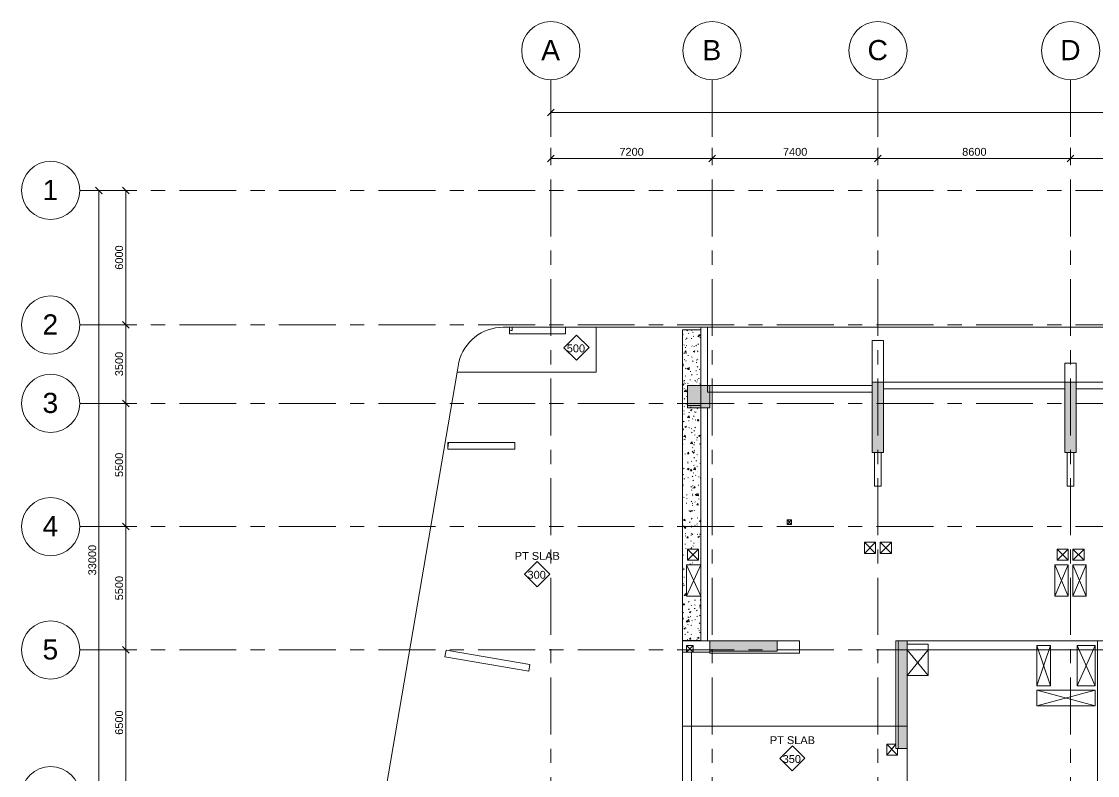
# Model space of a CAD drawing. Header units: millimetres. Extents: x -7055 to 127843, y -26353 to 51881.
# Drawn here: x -7055 to 40970, y 18241 to 51881 of the extents above; entities that cross this region are included whole.
import ezdxf

# ---------------------------------------------------------------- set-up
doc = ezdxf.new("R2010")
doc.units = ezdxf.units.MM
doc.linetypes.add('Grid Line', pattern=[4445, 2540, -635, 635, -635])
for name, color, linetype, lineweight in [('A-ANNO-DIMS', 211, 'Continuous', 5), ('A-ANNO-DIMS-200', 211, 'Continuous', 5), ('A-DETL', 90, 'Continuous', 5), ('A-FLOR', 192, 'Continuous', 15), ('A-FLOR-IDEN', 11, 'Continuous', 5), ('A-FLOR-PATT', 8, 'Continuous', 15), ('A-WALL-PATT', 111, 'Continuous', 15), ('I-WALL', 2, 'Continuous', 5), ('S-BEAM', 12, 'Continuous', 15), ('S-COLS', 52, 'Continuous', 5), ('S-GRID', 1, 'Continuous', 5), ('S-GRID-IDEN', 1, 'Continuous', 5)]:
    doc.layers.add(name, color=color, linetype=linetype, lineweight=lineweight)
doc.styles.add('Arial', font='arial.ttf', dxfattribs={"height": 900})
doc.styles.add('Arial_1', font='arial.ttf', dxfattribs={"height": 350})
doc.dimstyles.new('Diagonal_-_1_75mm_Round_5mm_-1-200', dxfattribs={"dimscale": 304.8, "dimtxt": 1.171558, "dimasz": 0.984252, "dimexe": 0.328084, "dimexo": 0.0625, "dimgap": 0.065617, "dimtad": 1, "dimdec": 0, "dimlfac": 304.8, "dimrnd": 5, "dimdsep": 46, "dimtxsty": 'Arial_1', "dimblk1": 'OBLIQUE', "dimblk2": 'OBLIQUE', "dimsah": 1, "dimcen": 0.09, "dimazin": 0, "dimtfac": 1, "dimtdec": 4, "dimtix": 1, "dimtmove": 0, "dimatfit": 3, "dimfxl": 0.005167, "dimfxlon": 1, "dimtvp": 1, "dimtolj": 1, "dimtzin": 0, "dimarcsym": 2})
pattern_1 = [(50, (0, 0), (728.7365, -63.756), [76.2, -838.2]), (355, (0, 0), (-140.972, 764.228), [60.96, -670.56]), (100.451, (60.7, -5.3), (587.77, 700.467), [64.76, -712.36]), (46.184, (0, 203.2), (1084.316, -168.171), [114.3, -1257.3]), (96.636, (90.4, 189.2), (949.61, 989.71), [97.14, -1068.54]), (351.184, (0, 203.2), (949.62, 989.7), [91.44, -1005.84]), (21, (101.6, 152.4), (606.458, -409.0606), [76.2, -838.2]), (326, (101.6, 152.4), (247.208, 736.753), [60.96, -670.56]), (71.451, (152.14, 118.3), (853.668, 327.685), [64.76, -712.36]), (37.5, (0, 0), (12.3547, 338.2201), [33.528, -628.904, 33.528, -647.192, -673.1]), (37.5, (0, 0), (12.3547, 338.2201), [-1343.152, 33.528, -639.572]), (7.5, (0, 0), (267.279, 400.722), [33.528, -354.584, 33.528, -613.664, -256.54]), (7.5, (0, 0), (267.279, 400.722), [-1035.304, 33.528, -223.012]), (327.5, (-226.57, 0), (542.3633, -22.9153), [33.528, -220.472, 33.528, -758.952, -1051.56]), (327.5, (-226.57, 0), (542.3633, -22.9153), [-1046.48, 33.528, -1018.032]), (317.5, (-328.17, 0), (592.517, 101.707), [33.528, -296.672, 33.528, -492.76, -746.76]), (317.5, (-328.17, 0), (592.517, 101.707), [-856.488, 33.528, -713.232])]

# ---------------------------------------------------------------- blocks, each defined once
blk = doc.blocks.new('Grid - M_Grid Head - Circle-4284405-1ST FLOOR REINFORCEMENT PLAN')
at = {"layer": 'S-GRID-IDEN'}
blk.add_circle((0, 0), 6.5, dxfattribs=at)
blk = doc.blocks.new('BAI-AN_TAG_SLAB MARK-TYPE COMMENT_rfa 1_75 - BAI-AN_TAG_SLAB MARK-TYPE COMMENT-7641453-1ST FLOOR REINFORCEMENT PLAN')
at = {"layer": 'A-FLOR-IDEN'}
for p, q in [((-2.8, 0), (0.02, 2.82)), ((2.82, 0.02), (0.02, 2.82)), ((-2.8, 0), (0, -2.8)), ((2.82, 0.02), (0, -2.8))]:
    blk.add_line(p, q, dxfattribs=at)
blk = doc.blocks.new('DIMBLOCK1-1ST FLOOR REINFORCEMENT PLAN')
at = {"layer": 'A-ANNO-DIMS-200'}
for p, q in [((16570, 45768), (16570, 46248)), ((23770, 45768), (23770, 46248)), ((16570, 45768), (23770, 45768)), ((16570, 45768), (16570, 45668)), ((23770, 45768), (23770, 45668))]:
    blk.add_line(p, q, dxfattribs=at)
at = {"layer": 'A-ANNO-DIMS-200', "lineweight": 15}
for p, q in [((16570, 45768), (16420, 45618)), ((16570, 45768), (16720, 45918)), ((23770, 45768), (23620, 45618)), ((23770, 45768), (23920, 45918))]:
    blk.add_line(p, q, dxfattribs=at)
at = {"layer": 'A-ANNO-DIMS-200', "color": 0, "insert": (19631, 46243), "char_height": 350, "width": 1292.12, "attachment_point": 1, "line_spacing_factor": 0.941778, "style": 'Arial_1'}
blk.add_mtext('7200', dxfattribs=at)
blk = doc.blocks.new('_Oblique')
at = {"color": 0, "linetype": 'ByBlock', "lineweight": -2}
blk.add_line((-0.5, -0.5), (0.5, 0.5), dxfattribs=at)
blk = doc.blocks.new('DIMBLOCK2-1ST FLOOR REINFORCEMENT PLAN')
at = {"layer": 'A-ANNO-DIMS-200'}
for p, q in [((23770, 45768), (23770, 46248)), ((31170, 45768), (31170, 46248)), ((23770, 45768), (31170, 45768)), ((23770, 45768), (23770, 45668)), ((31170, 45768), (31170, 45668))]:
    blk.add_line(p, q, dxfattribs=at)
at = {"layer": 'A-ANNO-DIMS-200', "lineweight": 15}
for p, q in [((23770, 45768), (23620, 45618)), ((23770, 45768), (23920, 45918)), ((31170, 45768), (31020, 45618)), ((31170, 45768), (31320, 45918))]:
    blk.add_line(p, q, dxfattribs=at)
at = {"layer": 'A-ANNO-DIMS-200', "color": 0, "insert": (26931, 46243), "char_height": 350, "width": 1292.12, "attachment_point": 1, "line_spacing_factor": 0.941778, "style": 'Arial_1'}
blk.add_mtext('7400', dxfattribs=at)
blk = doc.blocks.new('DIMBLOCK3-1ST FLOOR REINFORCEMENT PLAN')
at = {"layer": 'A-ANNO-DIMS-200'}
for p, q in [((31170, 45768), (31170, 46248)), ((39770, 45768), (39770, 46248)), ((31170, 45768), (39770, 45768)), ((31170, 45768), (31170, 45668)), ((39770, 45768), (39770, 45668))]:
    blk.add_line(p, q, dxfattribs=at)
at = {"layer": 'A-ANNO-DIMS-200', "lineweight": 15}
for p, q in [((31170, 45768), (31020, 45618)), ((31170, 45768), (31320, 45918)), ((39770, 45768), (39620, 45618)), ((39770, 45768), (39920, 45918))]:
    blk.add_line(p, q, dxfattribs=at)
at = {"layer": 'A-ANNO-DIMS-200', "color": 0, "insert": (34931, 46243), "char_height": 350, "width": 1292.12, "attachment_point": 1, "line_spacing_factor": 0.941778, "style": 'Arial_1'}
blk.add_mtext('8600', dxfattribs=at)
blk = doc.blocks.new('DIMBLOCK4-1ST FLOOR REINFORCEMENT PLAN')
at = {"layer": 'A-ANNO-DIMS-200'}
for p, q in [((39770, 45768), (39770, 46248)), ((48470, 45768), (48470, 46248)), ((39770, 45768), (48470, 45768)), ((39770, 45768), (39770, 45668)), ((48470, 45768), (48470, 45668))]:
    blk.add_line(p, q, dxfattribs=at)
at = {"layer": 'A-ANNO-DIMS-200', "lineweight": 15}
for p, q in [((39770, 45768), (39620, 45618)), ((39770, 45768), (39920, 45918)), ((48470, 45768), (48320, 45618)), ((48470, 45768), (48620, 45918))]:
    blk.add_line(p, q, dxfattribs=at)
at = {"layer": 'A-ANNO-DIMS-200', "color": 0, "insert": (43581, 46243), "char_height": 350, "width": 1292.12, "attachment_point": 1, "line_spacing_factor": 0.941778, "style": 'Arial_1'}
blk.add_mtext('8700', dxfattribs=at)
blk = doc.blocks.new('DIMBLOCK9-1ST FLOOR REINFORCEMENT PLAN')
at = {"layer": 'A-ANNO-DIMS-200'}
for p, q in [((16570, 47819), (16570, 48299)), ((85370, 47819), (85370, 48299)), ((16570, 47819), (85370, 47819)), ((16570, 47819), (16570, 47719)), ((85370, 47819), (85370, 47719))]:
    blk.add_line(p, q, dxfattribs=at)
at = {"layer": 'A-ANNO-DIMS-200', "lineweight": 15}
for p, q in [((16570, 47819), (16420, 47669)), ((16570, 47819), (16720, 47969)), ((85370, 47819), (85220, 47669)), ((85370, 47819), (85520, 47969))]:
    blk.add_line(p, q, dxfattribs=at)
at = {"layer": 'A-ANNO-DIMS-200', "color": 0, "insert": (50297, 48294), "char_height": 350, "width": 1615.15, "attachment_point": 1, "line_spacing_factor": 0.941778, "style": 'Arial_1'}
blk.add_mtext('68800', dxfattribs=at)
blk = doc.blocks.new('DIMBLOCK10-1ST FLOOR REINFORCEMENT PLAN')
at = {"layer": 'A-ANNO-DIMS-200', "lineweight": 15}
for p, q in [((-2399, 44344), (-2549, 44494)), ((-2399, 44344), (-2249, 44194)), ((-2399, 38344), (-2549, 38494)), ((-2399, 38344), (-2249, 38194))]:
    blk.add_line(p, q, dxfattribs=at)
at = {"layer": 'A-ANNO-DIMS-200'}
for p, q in [((-2399, 44344), (-2499, 44344)), ((-2399, 44344), (-2399, 38344)), ((-2399, 44344), (-1919, 44344)), ((-2399, 38344), (-2499, 38344)), ((-2399, 38344), (-1919, 38344))]:
    blk.add_line(p, q, dxfattribs=at)
at = {"layer": 'A-ANNO-DIMS-200', "color": 0, "insert": (-2873, 40806), "char_height": 350, "width": 1292.12, "attachment_point": 1, "rotation": 90, "line_spacing_factor": 0.941778, "style": 'Arial_1'}
blk.add_mtext('6000', dxfattribs=at)
blk = doc.blocks.new('DIMBLOCK11-1ST FLOOR REINFORCEMENT PLAN')
at = {"layer": 'A-ANNO-DIMS-200', "lineweight": 15}
for p, q in [((-2399, 38344), (-2549, 38494)), ((-2399, 38344), (-2249, 38194)), ((-2399, 34844), (-2549, 34994)), ((-2399, 34844), (-2249, 34694))]:
    blk.add_line(p, q, dxfattribs=at)
at = {"layer": 'A-ANNO-DIMS-200'}
for p, q in [((-2399, 38344), (-2499, 38344)), ((-2399, 38344), (-2399, 34844)), ((-2399, 38344), (-1919, 38344)), ((-2399, 34844), (-2499, 34844)), ((-2399, 34844), (-1919, 34844))]:
    blk.add_line(p, q, dxfattribs=at)
at = {"layer": 'A-ANNO-DIMS-200', "color": 0, "insert": (-2873, 36056), "char_height": 350, "width": 1292.12, "attachment_point": 1, "rotation": 90, "line_spacing_factor": 0.941778, "style": 'Arial_1'}
blk.add_mtext('3500', dxfattribs=at)
blk = doc.blocks.new('DIMBLOCK12-1ST FLOOR REINFORCEMENT PLAN')
at = {"layer": 'A-ANNO-DIMS-200', "lineweight": 15}
for p, q in [((-2399, 34844), (-2549, 34994)), ((-2399, 34844), (-2249, 34694)), ((-2399, 29344), (-2549, 29494)), ((-2399, 29344), (-2249, 29194))]:
    blk.add_line(p, q, dxfattribs=at)
at = {"layer": 'A-ANNO-DIMS-200'}
for p, q in [((-2399, 34844), (-2499, 34844)), ((-2399, 34844), (-2399, 29344)), ((-2399, 34844), (-1919, 34844)), ((-2399, 29344), (-2499, 29344)), ((-2399, 29344), (-1919, 29344))]:
    blk.add_line(p, q, dxfattribs=at)
at = {"layer": 'A-ANNO-DIMS-200', "color": 0, "insert": (-2873, 31556), "char_height": 350, "width": 1292.12, "attachment_point": 1, "rotation": 90, "line_spacing_factor": 0.941778, "style": 'Arial_1'}
blk.add_mtext('5500', dxfattribs=at)
blk = doc.blocks.new('DIMBLOCK13-1ST FLOOR REINFORCEMENT PLAN')
at = {"layer": 'A-ANNO-DIMS-200', "lineweight": 15}
for p, q in [((-2399, 29344), (-2549, 29494)), ((-2399, 29344), (-2249, 29194)), ((-2399, 23844), (-2549, 23994)), ((-2399, 23844), (-2249, 23694))]:
    blk.add_line(p, q, dxfattribs=at)
at = {"layer": 'A-ANNO-DIMS-200'}
for p, q in [((-2399, 29344), (-2499, 29344)), ((-2399, 29344), (-2399, 23844)), ((-2399, 29344), (-1919, 29344)), ((-2399, 23844), (-2499, 23844)), ((-2399, 23844), (-1919, 23844))]:
    blk.add_line(p, q, dxfattribs=at)
at = {"layer": 'A-ANNO-DIMS-200', "color": 0, "insert": (-2873, 26056), "char_height": 350, "width": 1292.12, "attachment_point": 1, "rotation": 90, "line_spacing_factor": 0.941778, "style": 'Arial_1'}
blk.add_mtext('5500', dxfattribs=at)
blk = doc.blocks.new('DIMBLOCK14-1ST FLOOR REINFORCEMENT PLAN')
at = {"layer": 'A-ANNO-DIMS-200', "lineweight": 15}
for p, q in [((-2399, 23844), (-2549, 23994)), ((-2399, 23844), (-2249, 23694)), ((-2399, 17344), (-2549, 17494)), ((-2399, 17344), (-2249, 17194))]:
    blk.add_line(p, q, dxfattribs=at)
at = {"layer": 'A-ANNO-DIMS-200'}
for p, q in [((-2399, 23844), (-2499, 23844)), ((-2399, 23844), (-2399, 17344)), ((-2399, 23844), (-1919, 23844)), ((-2399, 17344), (-2499, 17344)), ((-2399, 17344), (-1919, 17344))]:
    blk.add_line(p, q, dxfattribs=at)
at = {"layer": 'A-ANNO-DIMS-200', "color": 0, "insert": (-2873, 20056), "char_height": 350, "width": 1292.12, "attachment_point": 1, "rotation": 90, "line_spacing_factor": 0.941778, "style": 'Arial_1'}
blk.add_mtext('6500', dxfattribs=at)
blk = doc.blocks.new('DIMBLOCK16-1ST FLOOR REINFORCEMENT PLAN')
at = {"layer": 'A-ANNO-DIMS-200', "lineweight": 15}
for p, q in [((-3599, 44344), (-3749, 44494)), ((-3599, 44344), (-3449, 44194)), ((-3599, 11344), (-3749, 11494)), ((-3599, 11344), (-3449, 11194))]:
    blk.add_line(p, q, dxfattribs=at)
at = {"layer": 'A-ANNO-DIMS-200'}
for p, q in [((-3599, 44344), (-3699, 44344)), ((-3599, 44344), (-3599, 11344)), ((-3599, 44344), (-3119, 44344)), ((-3599, 11344), (-3699, 11344)), ((-3599, 11344), (-3119, 11344))]:
    blk.add_line(p, q, dxfattribs=at)
at = {"layer": 'A-ANNO-DIMS-200', "color": 0, "insert": (-4073, 27171), "char_height": 350, "width": 1615.15, "attachment_point": 1, "rotation": 90, "line_spacing_factor": 0.941778, "style": 'Arial_1'}
blk.add_mtext('33000', dxfattribs=at)

msp = doc.modelspace()

# ---------------------------------------------------------------- hatches: boundary and pattern name
at = {"layer": 'A-FLOR-PATT', "lineweight": 5}
h = msp.add_hatch(dxfattribs=at)
h.set_pattern_fill('FP_4', color=256, style=0, pattern_type=2)
h.set_pattern_definition(pattern_1)
h.paths.add_polyline_path([(23268.8112, 24264.3012), (23268.8112, 26244.3279), (22619.756, 26244.3279), (22619.756, 27644.3279), (23268.8112, 27644.3279), (23268.8112, 34744.1759), (22669.756, 34744.1759), (22669.756, 35644.1759), (23268.8112, 35644.1759), (23268.8112, 38120.2143), (22444.7809, 38120.2143), (22444.7809, 24264.3012)])
h.paths.add_polyline_path([(22669.756, 27844.3279), (22669.756, 28344.3279), (23168.8112, 28344.3279), (23168.8112, 27844.3279)])
h = msp.add_hatch(dxfattribs=at)
h.set_pattern_fill('FP_4', color=256, style=0, pattern_type=2)
h.set_pattern_definition(pattern_1)
h.paths.add_polyline_path([(23268.8112, 24264.3012), (23268.8112, 26244.3279), (22619.756, 26244.3279), (22619.756, 27644.3279), (23268.8112, 27644.3279), (23268.8112, 34744.1759), (22669.756, 34744.1759), (22669.756, 35644.1759), (23268.8112, 35644.1759), (23268.8112, 38120.2143), (22444.7809, 38120.2143), (22444.7809, 24264.3012)])
h.paths.add_polyline_path([(22669.756, 27844.3279), (22669.756, 28344.3279), (23168.8112, 28344.3279), (23168.8112, 27844.3279)])
at = {"layer": 'A-WALL-PATT', "lineweight": 5}
for points in [[(31419.756, 32644.1668), (31419.756, 35794.1668), (30919.756, 35794.1668), (30919.756, 32644.1668)], [(40019.7791, 32644.1668), (40019.7791, 35794.1668), (39519.7791, 35794.1668), (39519.7791, 32644.1668)], [(23669.756, 23794.1661), (26669.756, 23794.1661), (26669.756, 24244.1661), (23669.756, 24244.1661)], [(32469.7792, 19444.3012), (32469.7792, 24244.3012), (32069.7792, 24244.3012), (32069.7792, 19444.3012)]]:
    msp.add_hatch(color=256, dxfattribs=at).paths.add_polyline_path(points)
at = {"layer": 'S-COLS'}
msp.add_hatch(color=254, dxfattribs=at).paths.add_polyline_path([(23268.8112, 34644.1759), (23669.756, 34644.1759), (23669.756, 35644.1759), (22669.756, 35644.1759), (22669.756, 34644.1759), (23267.2486, 34644.1759)])

# ---------------------------------------------------------------- linework, layer by layer
at = {"layer": 'A-DETL', "lineweight": 13}
for p, q in [((27319.756, 29644.1661), (27118.8112, 29444.3279)), ((27118.8112, 29644.1661), (27319.756, 29444.3279)), ((22669.756, 27844.3279), (23168.8112, 28344.3279)), ((23168.8112, 27844.3279), (22669.756, 28344.3279)), ((30568.8112, 28144.3279), (31068.8112, 28644.3279)), ((31068.8112, 28144.3279), (30568.8149, 28644.3242)), ((31768.8112, 28644.328), (31268.7503, 28144.2671)), ((31768.8112, 28144.3279), (31268.9317, 28644.2073)), ((39668.8112, 27844.3279), (39168.8112, 28344.3279)), ((39168.8112, 27844.3279), (39668.8112, 28344.3279)), ((40368.8112, 27844.3279), (39868.8112, 28344.3279)), ((39868.8112, 27844.3279), (40368.8112, 28344.3279)), ((22619.756, 26244.3279), (23268.8112, 27644.3279)), ((22619.756, 27644.3279), (23268.8112, 26244.3279)), ((39668.8112, 26244.3279), (39068.8112, 27644.3279)), ((39068.8112, 26244.3279), (39668.8112, 27644.3279)), ((39868.8112, 26244.3279), (40468.8112, 27644.3279)), ((40468.8112, 26244.3279), (39868.8112, 27644.3279)), ((22919.756, 24044.1661), (22619.756, 23744.1661)), ((22619.756, 24044.1661), (22919.756, 23744.1661)), ((38268.8112, 24044.1661), (38868.8112, 22244.3279)), ((38868.8112, 24044.1661), (38268.8112, 22244.3279)), ((40069.756, 24044.1661), (40869.7791, 22244.3279)), ((40069.756, 22244.3279), (40869.7791, 24044.1661)), ((33419.756, 22694.1661), (32469.7792, 23844.3012)), ((33419.756, 23844.3012), (32469.7792, 22694.1661)), ((38269.756, 22044.1661), (40869.756, 21344.3279)), ((40869.756, 22044.1661), (38269.756, 21344.3279)), ((31969.7792, 19644.1661), (31569.7792, 19144.1661)), ((31569.7792, 19644.1661), (32049.7792, 19144.1661))]:
    msp.add_line(p, q, dxfattribs=at)
at = {"layer": 'A-DETL'}
for p, q in [((33419.756, 22694.1661), (33419.756, 23844.3012)), ((38868.8112, 23844.3012), (38268.8112, 23844.3012)), ((40869.756, 23844.3012), (40069.756, 23844.3012)), ((40869.756, 22244.325), (40869.756, 23844.3012))]:
    msp.add_line(p, q, dxfattribs=at)
at = {"layer": 'A-FLOR'}
for p, q in [((14443.1359, 38240.7598), (14719.7573, 38240.7598)), ((14719.7573, 38240.7598), (14719.7573, 37940.7598)), ((14719.7573, 37940.7598), (17219.7573, 37940.7598)), ((89967.4933, 38240.7598), (17219.7573, 38240.7598)), ((17219.7573, 37940.7598), (17219.7573, 38240.7598)), ((18594.2825, 36240.7598), (18594.2825, 38240.7598)), ((22444.7809, 38120.2143), (23268.8112, 38120.2143)), ((22444.7809, 38120.2143), (22444.7809, 11144.1661)), ((23268.8112, 24264.3012), (23268.8112, 38240.7598)), ((23569.7791, 38240.7598), (23569.7791, 35944.1759)), ((12387.2629, 36240.7598), (12467.4273, 36678.8132)), ((6873.4889, 3993.801), (12392.4559, 36240.7598)), ((12387.2629, 36240.7598), (18594.2825, 36240.7598)), ((23568.8112, 35644.1759), (22669.756, 35644.1759)), ((22669.756, 35644.1759), (22669.756, 34644.1759)), ((23569.7791, 35944.1759), (23568.8112, 35944.1759)), ((23568.8112, 35944.1759), (23568.8112, 35644.1759)), ((22669.756, 34744.1759), (23268.8112, 34744.1759)), ((22669.756, 34644.1759), (23268.8112, 34644.1759)), ((14966.1158, 33094.1661), (11966.1158, 33094.1661)), ((11966.1158, 33094.1661), (11966.1158, 32794.1661)), ((11966.1158, 32794.1661), (14966.1158, 32794.1661)), ((14966.1158, 32794.1661), (14966.1158, 33094.1661)), ((27319.756, 29644.1661), (27118.8112, 29644.1661)), ((27118.8112, 29644.1661), (27118.8112, 29444.3279)), ((27118.8112, 29444.3279), (27319.756, 29444.3279)), ((27319.756, 29444.3279), (27319.756, 29644.1661)), ((23168.8112, 28344.3279), (22669.756, 28344.3279)), ((22669.756, 28344.3279), (22669.756, 27844.3279)), ((23168.8112, 27844.3279), (23168.8112, 28344.3279)), ((31068.8112, 28644.328), (30568.8112, 28644.328)), ((30568.8112, 28644.328), (30568.8112, 28144.3279)), ((31068.8112, 28144.3279), (31068.8112, 28644.328)), ((31768.8112, 28644.328), (31268.8112, 28644.328)), ((31268.8112, 28644.328), (31268.8112, 28144.3279)), ((31768.8112, 28144.3279), (31768.8112, 28644.328)), ((39668.8112, 28344.3279), (39168.8112, 28344.3279)), ((39168.8112, 28344.3279), (39168.8112, 27844.3279)), ((39668.8112, 27844.3279), (39668.8112, 28344.3279)), ((40368.8112, 28344.3279), (39868.8112, 28344.3279)), ((39868.8112, 28344.3279), (39868.8112, 27844.3279)), ((40368.8112, 27844.3279), (40368.8112, 28344.3279)), ((30568.8112, 28144.3279), (31068.8112, 28144.3279)), ((31268.8112, 28144.3279), (31768.8112, 28144.3279)), ((23268.8112, 27644.3279), (22619.756, 27644.3279)), ((22619.756, 27644.3279), (22619.756, 26244.3279)), ((22669.756, 27844.3279), (23168.8112, 27844.3279)), ((39668.8112, 27644.3279), (39068.8112, 27644.3279)), ((39068.8112, 27644.3279), (39068.8112, 26244.3279)), ((39168.8112, 27844.3279), (39668.8112, 27844.3279)), ((39668.8112, 26244.3279), (39668.8112, 27644.3279)), ((39868.8112, 27844.3279), (40368.8112, 27844.3279)), ((40468.8112, 27644.3279), (39868.8112, 27644.3279)), ((39868.8112, 27644.3279), (39868.8112, 26244.3279)), ((40468.8112, 26244.3279), (40468.8112, 27644.3279)), ((22619.756, 26244.3279), (23268.8112, 26244.3279)), ((39068.8112, 26244.3279), (39668.8112, 26244.3279)), ((39868.8112, 26244.3279), (40468.8112, 26244.3279)), ((22444.7809, 24264.3012), (23268.8112, 24264.3012)), ((22919.756, 24044.1661), (22619.756, 24044.1661)), ((22619.756, 24044.1661), (22619.756, 23744.1661)), ((22919.756, 23744.1661), (22919.756, 24044.1661)), ((33419.756, 24094.1661), (32469.7792, 24094.1661)), ((33419.756, 22694.1661), (33419.756, 24094.1661)), ((38868.8112, 24044.1661), (38268.8112, 24044.1661)), ((38268.8112, 24044.1661), (38268.8112, 22244.3279)), ((38868.8112, 22244.3279), (38868.8112, 24044.1661)), ((40869.7791, 24044.1661), (40069.756, 24044.1661)), ((40069.756, 24044.1661), (40069.756, 22244.3279)), ((40869.7791, 22244.3279), (40869.7791, 24044.1661)), ((11893.1352, 23833.2657), (11842.5006, 23537.5697)), ((11842.5006, 23537.5697), (15587.9836, 22896.1984)), ((15638.6182, 23191.8945), (11893.1352, 23833.2657)), ((22619.756, 23744.1661), (22919.756, 23744.1661)), ((15587.9836, 22896.1984), (15638.6182, 23191.8945)), ((32469.7792, 22694.1661), (33419.756, 22694.1661)), ((38268.8112, 22244.3279), (38868.8112, 22244.3279)), ((40069.756, 22244.3279), (40869.7791, 22244.3279)), ((40869.756, 22044.1661), (38269.756, 22044.1661)), ((38269.756, 22044.1661), (38269.756, 21344.3279)), ((40869.756, 21344.3279), (40869.756, 22044.1661)), ((38269.756, 21344.3279), (40869.756, 21344.3279)), ((32469.7792, 20444.3012), (22444.7809, 20444.3012)), ((31969.7792, 20444.3012), (31969.7792, 19644.1661)), ((31969.7792, 19644.1661), (31569.7792, 19644.1661)), ((31569.7792, 19644.1661), (31569.7792, 19144.1661)), ((32049.7792, 19144.1661), (32049.7792, 19444.3012)), ((32049.7792, 19444.3012), (32469.7792, 19444.3012)), ((32469.7792, 19444.3012), (32469.7792, 16294.1661)), ((31569.7792, 19144.1661), (32049.7792, 19144.1661))]:
    msp.add_line(p, q, dxfattribs=at)
msp.add_arc((14443.1359, 36210.2482), 2030.5116, 90, 166.65806048, dxfattribs=at)
msp.add_arc((14443.1359, 36210.2482), 2030.5116, 90, 166.65806048, dxfattribs=at)
at = {"layer": 'I-WALL'}
for p, q in [((17219.7573, 38240.7598), (14719.7573, 38240.7598)), ((14847.4232, 38090.1837), (14847.4232, 38240.1837)), ((30919.7791, 32644.1661), (30919.7791, 37644.1661)), ((30919.7791, 37644.1661), (31419.7791, 37644.1661)), ((31419.7791, 32644.1661), (31419.7791, 37644.1661)), ((39519.7791, 36644.1668), (39519.7791, 35794.1668)), ((39519.7791, 36644.1668), (40019.7791, 36644.1668)), ((40019.7791, 36644.1668), (40019.7791, 35794.1668)), ((11966.1158, 32838.3161), (12009.9419, 33094.1661)), ((31419.7791, 32644.1661), (30919.7791, 32644.1661)), ((23669.756, 24244.1661), (23669.756, 23694.1661)), ((27669.756, 24244.1661), (26669.756, 24244.1661)), ((27669.756, 24244.1661), (27669.756, 23694.1661)), ((31969.7792, 24244.3012), (31969.7792, 19444.3012)), ((31969.7792, 24244.3012), (32069.7792, 24244.3012)), ((40969.7791, 24244.1661), (41369.7791, 24244.1661)), ((23669.756, 23694.1661), (27669.756, 23694.1661)), ((31969.7792, 19444.3012), (32049.7792, 19444.3012))]:
    msp.add_line(p, q, dxfattribs=at)
at = {"layer": 'I-WALL', "lineweight": 15}
for p, q in [((31419.756, 35794.1668), (30919.756, 35794.1668)), ((30919.756, 35794.1668), (30919.756, 32644.1668)), ((31419.756, 32644.1668), (31419.756, 35794.1668)), ((40019.7791, 35794.1668), (39519.7791, 35794.1668)), ((39519.7791, 35794.1668), (39519.7791, 32644.1668)), ((40019.7791, 32644.1668), (40019.7791, 35794.1668)), ((30919.756, 32644.1668), (31419.756, 32644.1668)), ((39519.7791, 32644.1668), (40019.7791, 32644.1668)), ((26669.756, 24244.1661), (23669.756, 24244.1661)), ((23669.756, 24244.1661), (23669.756, 23794.1661)), ((26669.756, 23794.1661), (26669.756, 24244.1661)), ((32469.7792, 24244.3012), (32069.7792, 24244.3012)), ((32069.7792, 24244.3012), (32069.7792, 19444.3012)), ((32469.7792, 19444.3012), (32469.7792, 24244.3012)), ((40969.7791, 24244.3012), (40969.7791, 13444.1571)), ((41369.7791, 24244.3012), (40969.7791, 24244.3012)), ((23669.756, 23794.1661), (26669.756, 23794.1661))]:
    msp.add_line(p, q, dxfattribs=at)
at = {"layer": 'I-WALL'}
for radius, end in [(2500, 92.9271599), (2500, 92.9271599), (2350, 93.11417855), (2350, 93.11417855)]:
    msp.add_arc((14847.4232, 35740.1837), radius, 90, end, dxfattribs=at)
at = {"layer": 'S-BEAM'}
for p, q in [((23569.7791, 35644.1759), (23569.7791, 35344.1759)), ((23569.7791, 35344.1759), (23569.7791, 35644.1759)), ((30919.7791, 35644.1759), (23569.7791, 35644.1759)), ((23569.7791, 35644.1759), (30919.7791, 35644.1759)), ((30919.7791, 35344.1759), (30919.7791, 35644.1759)), ((30919.7791, 35644.1759), (30919.7791, 35344.1759)), ((31419.7791, 35794.1668), (31419.7791, 35494.1668)), ((39519.7791, 35794.1668), (31419.7791, 35794.1668)), ((31419.7791, 35494.1668), (31419.7791, 35794.1668)), ((31419.7791, 35794.1668), (39519.7791, 35794.1668)), ((39519.7791, 35494.1668), (39519.7791, 35794.1668)), ((39519.7791, 35794.1668), (39519.7791, 35494.1668)), ((40019.7791, 35794.1668), (40019.7791, 35494.1668)), ((48119.756, 35794.1668), (40019.7791, 35794.1668)), ((40019.7791, 35494.1668), (40019.7791, 35794.1668)), ((40019.7791, 35794.1668), (48119.756, 35794.1668)), ((23569.7791, 35344.1759), (30919.7791, 35344.1759)), ((23569.7791, 35344.1759), (30919.7791, 35344.1759)), ((31419.7791, 35494.1668), (39519.7791, 35494.1668)), ((31419.7791, 35494.1668), (39519.7791, 35494.1668)), ((40019.7791, 35494.1668), (48119.756, 35494.1668)), ((40019.7791, 35494.1668), (48119.756, 35494.1668)), ((23568.8112, 34644.1759), (23268.8112, 34644.1759)), ((23268.8112, 34644.1759), (23268.8112, 24244.1661)), ((23268.8112, 24244.1661), (23268.8112, 34644.1759)), ((23268.8112, 27644.3279), (23268.8112, 34644.1759)), ((23268.8112, 27644.3279), (23268.8112, 34644.1759)), ((23268.8112, 34644.1759), (23568.8112, 34644.1759)), ((23568.8112, 24244.1661), (23568.8112, 34644.1759)), ((23568.8112, 24244.1661), (23568.8112, 34644.1759)), ((31319.756, 32644.1661), (31019.756, 32644.1661)), ((31019.756, 32644.1661), (31319.756, 32644.1661)), ((31019.756, 31144.3012), (31019.756, 32644.1661)), ((31019.756, 32644.1661), (31019.756, 31144.3012)), ((31319.756, 32644.1661), (31319.756, 31144.3012)), ((31319.756, 32644.1661), (31319.756, 31144.3012)), ((39919.7791, 32644.1661), (39619.7791, 32644.1661)), ((39619.7791, 32644.1661), (39919.7791, 32644.1661)), ((39619.7791, 31144.3012), (39619.7791, 32644.1661)), ((39619.7791, 32644.1661), (39619.7791, 31144.3012)), ((39919.7791, 32644.1661), (39919.7791, 31144.3012)), ((39919.7791, 32644.1661), (39919.7791, 31144.3012)), ((31019.756, 31144.3012), (31319.756, 31144.3012)), ((31319.756, 31144.3012), (31019.756, 31144.3012)), ((39619.7791, 31144.3012), (39919.7791, 31144.3012)), ((39919.7791, 31144.3012), (39619.7791, 31144.3012)), ((23268.8112, 24244.1661), (23268.8112, 26244.3279)), ((23268.8112, 24244.1661), (23268.8112, 26244.3279)), ((23668.6287, 24244.1661), (22444.7809, 24244.1661)), ((22444.7809, 24244.1661), (22444.7809, 23969.1661)), ((22444.7809, 23744.1661), (22444.7809, 24244.1661)), ((22444.7809, 24244.1661), (23668.6287, 24244.1661)), ((22444.7809, 24244.1661), (23568.8112, 24244.1661)), ((23568.8112, 24244.1661), (22444.7809, 24244.1661)), ((22444.7809, 23969.1661), (22444.7809, 24244.1661)), ((22444.7809, 23969.1661), (22444.7809, 24244.1661)), ((23268.8112, 24244.1661), (23568.8112, 24244.1661)), ((23568.8112, 24244.1661), (23268.8112, 24244.1661)), ((23568.8112, 24244.1661), (23268.8112, 24244.1661)), ((23568.8112, 24244.1661), (23268.8112, 24244.1661)), ((23668.6287, 24244.1661), (23668.6287, 23744.1661)), ((23668.6287, 23744.1661), (23668.6287, 24244.1661)), ((32469.7792, 24244.3012), (32469.7792, 23844.3012)), ((40969.7791, 24244.3012), (32469.7792, 24244.3012)), ((32469.7792, 23844.3012), (32469.7792, 24244.3012)), ((40969.7791, 24244.3012), (32469.7792, 24244.3012)), ((40969.7791, 23844.3012), (40969.7791, 24244.3012)), ((40969.7791, 24244.3012), (40969.7791, 23844.3012)), ((22444.7809, 23969.1661), (22444.7809, 20444.3012)), ((22444.7809, 23969.1661), (22444.7809, 20444.3012)), ((22444.7809, 23969.1661), (22444.7809, 16169.1661)), ((22844.7809, 23744.1661), (22444.7809, 23744.1661)), ((22444.7809, 23744.1661), (23668.6287, 23744.1661)), ((22444.7809, 16169.1661), (22444.7809, 23744.1661)), ((22844.7809, 23744.1661), (23668.6287, 23744.1661)), ((22844.7809, 20444.3012), (22844.7809, 23744.1661)), ((22844.7809, 16169.1661), (22844.7809, 23744.1661)), ((32469.7792, 23844.3012), (40969.7791, 23844.3012)), ((40969.7791, 23844.3012), (32469.7792, 23844.3012)), ((22444.7809, 20444.3012), (22844.7809, 20444.3012)), ((22844.7809, 20444.3012), (22844.7809, 16169.1661))]:
    msp.add_line(p, q, dxfattribs=at)
at = {"layer": 'S-COLS'}
for p, q in [((22669.756, 34644.1759), (22669.756, 35644.1759)), ((22669.756, 35644.1759), (23669.756, 35644.1759)), ((23569.756, 35644.1759), (23669.756, 35644.1759)), ((23669.756, 35644.1759), (23669.756, 34644.1759)), ((23669.756, 35644.1759), (23669.756, 34644.1759)), ((23669.756, 34644.1759), (22669.756, 34644.1759)), ((23669.756, 34644.1759), (23568.8112, 34644.1759))]:
    msp.add_line(p, q, dxfattribs=at)
at = {"layer": 'S-GRID', "linetype": 'Grid Line'}
for p, q in [((16569.756, 49281.3629), (16569.756, 351.3451)), ((23769.756, 49281.3629), (23769.756, -905.3457)), ((31169.756, 49281.3629), (31169.756, 351.3451)), ((39769.756, 49281.3629), (39769.756, 351.3451)), ((-4454.2549, 44344.1661), (113803.7202, 44344.1661)), ((-4454.5069, 38344.1661), (113803.7202, 38344.1661)), ((-4454.5069, 34844.1661), (113803.7202, 34844.1661)), ((-4454.5069, 29344.1661), (113803.7202, 29344.1661)), ((-4454.5069, 23844.1661), (113803.7202, 23844.1661))]:
    msp.add_line(p, q, dxfattribs=at)

# ---------------------------------------------------------------- block references
at = {"layer": 'A-FLOR-IDEN', "xscale": 199.9999999999999, "yscale": 199.9999999999999, "zscale": 199.9999999999999}
for p in [(17711.0002, 37325.6876), (15958.938, 27223.7846), (27347.2387, 19001.5069)]:
    msp.add_blockref('BAI-AN_TAG_SLAB MARK-TYPE COMMENT_rfa 1_75 - BAI-AN_TAG_SLAB MARK-TYPE COMMENT-7641453-1ST FLOOR REINFORCEMENT PLAN', p, dxfattribs=at)
at = {"layer": 'S-GRID-IDEN', "xscale": 199.9999999999999, "yscale": 199.9999999999999, "zscale": 199.9999999999999}
for p, rotation in [((16569.756, 50581.3629), 180), ((23769.756, 50581.3629), 180), ((31169.756, 50581.3629), 180), ((39769.756, 50581.3629), 180), ((-5754.2549, 44344.1661), 269.9999999999996), ((-5754.5069, 38344.1661), 269.9999999999996), ((-5754.5069, 34844.1661), 269.9999999999996), ((-5754.5069, 29344.1661), 269.9999999999996), ((-5754.5069, 23844.1661), 269.9999999999996), ((-5754.5069, 17344.1661), 269.9999999999996)]:
    msp.add_blockref('Grid - M_Grid Head - Circle-4284405-1ST FLOOR REINFORCEMENT PLAN', p, dxfattribs=dict(at, rotation=rotation))

# ---------------------------------------------------------------- texts
at = {"layer": 'A-FLOR-IDEN', "char_height": 350, "attachment_point": 1, "style": 'Arial_1'}
for s, insert, width in [('500', (17282.6731, 37473.4649), 1010.12625), ('PT SLAB', (14960.8608, 28213.0666), 2469.1975), ('300', (15530.6108, 27371.5619), 1010.12625), ('PT SLAB', (26349.1616, 19990.7889), 2469.1975), ('350', (26918.9116, 19149.2842), 1010.12625)]:
    msp.add_mtext(s, dxfattribs=dict(at, insert=insert, width=width))

# ---------------------------------------------------------------- dimensions: what is measured, and where the dimension line sits
at = {"layer": 'A-ANNO-DIMS'}
for base, p1, p2, override, picture, middle in [((85369.756, 47819.4511), (16569.756, 48299.4511), (85369.756, 48299.4511), {"dimpost": '<>', "dimfxl": 68800}, 'DIMBLOCK9-1ST FLOOR REINFORCEMENT PLAN', (50969.756, 48018.1517)), ((23769.756, 45768.4229), (16569.756, 46248.4229), (23769.756, 46248.4229), {"dimpost": '<>', "dimfxl": 7200}, 'DIMBLOCK1-1ST FLOOR REINFORCEMENT PLAN', (20169.756, 45967.1234)), ((31169.756, 45768.4229), (23769.756, 46248.4229), (31169.756, 46248.4229), {"dimpost": '<>', "dimfxl": 7400}, 'DIMBLOCK2-1ST FLOOR REINFORCEMENT PLAN', (27469.756, 45967.1234)), ((39769.756, 45768.4229), (31169.756, 46248.4229), (39769.756, 46248.4229), {"dimpost": '<>', "dimfxl": 8600}, 'DIMBLOCK3-1ST FLOOR REINFORCEMENT PLAN', (35469.756, 45967.1234)), ((48469.756, 45768.4229), (39769.756, 46248.4229), (48469.756, 46248.4229), {"dimpost": '<>', "dimfxl": 8700}, 'DIMBLOCK4-1ST FLOOR REINFORCEMENT PLAN', (44119.756, 45967.1234))]:
    dim = msp.add_linear_dim(base=base, p1=p1, p2=p2, dimstyle='Diagonal_-_1_75mm_Round_5mm_-1-200', override=override, dxfattribs=at)
    dim.commit()
    dim.dimension.update_dxf_attribs({"geometry": picture, "text_midpoint": middle})
for base, p1, p2, override, picture, middle in [((-3598.933, 11344.1661), (-3118.933, 44344.1661), (-3118.933, 11344.1661), {"dimpost": '<>', "dimfxl": 33000}, 'DIMBLOCK16-1ST FLOOR REINFORCEMENT PLAN', (-3797.6335, 27844.1661)), ((-2398.933, 38344.1661), (-1918.933, 44344.1661), (-1918.933, 38344.1661), {"dimpost": '<>', "dimfxl": 6000}, 'DIMBLOCK10-1ST FLOOR REINFORCEMENT PLAN', (-2597.6335, 41344.1661)), ((-2398.933, 34844.1661), (-1918.933, 38344.1661), (-1918.933, 34844.1661), {"dimpost": '<>', "dimfxl": 3500}, 'DIMBLOCK11-1ST FLOOR REINFORCEMENT PLAN', (-2597.6335, 36594.1661)), ((-2398.933, 29344.1661), (-1918.933, 34844.1661), (-1918.933, 29344.1661), {"dimpost": '<>', "dimfxl": 5500}, 'DIMBLOCK12-1ST FLOOR REINFORCEMENT PLAN', (-2597.6335, 32094.1661)), ((-2398.933, 23844.1661), (-1918.933, 29344.1661), (-1918.933, 23844.1661), {"dimpost": '<>', "dimfxl": 5500}, 'DIMBLOCK13-1ST FLOOR REINFORCEMENT PLAN', (-2597.6335, 26594.1661)), ((-2398.933, 17344.1661), (-1918.933, 23844.1661), (-1918.933, 17344.1661), {"dimpost": '<>', "dimfxl": 6500}, 'DIMBLOCK14-1ST FLOOR REINFORCEMENT PLAN', (-2597.6335, 20594.1661))]:
    dim = msp.add_linear_dim(base=base, p1=p1, p2=p2, angle=90, dimstyle='Diagonal_-_1_75mm_Round_5mm_-1-200', override=override, dxfattribs=at)
    dim.commit()
    dim.dimension.update_dxf_attribs({"geometry": picture, "text_midpoint": middle})

# ---------------------------------------------------------------- next in the draw order: texts
at = {"layer": 'S-GRID-IDEN', "char_height": 900, "attachment_point": 1, "style": 'Arial', "bg_fill": 3, "box_fill_scale": 1.25, "bg_fill_color": 256, "bg_fill_true_color": 13158600, "bg_fill_transparency": 0}
for s, insert, width in [('A', (16140.0001, 51056.8136), 1026.16), ('B', (23340.0001, 51056.8136), 1026.16), ('C', (30707.0001, 51056.8136), 1106.32875), ('D', (39307.0001, 51056.8136), 1106.32875), ('1', (-6116.4139, 44814.7019), 849.78875), ('2', (-6116.666, 38814.7019), 849.78875), ('3', (-6116.666, 35314.7019), 849.78875), ('4', (-6116.666, 29814.7019), 849.78875), ('5', (-6116.666, 24314.7019), 849.78875)]:
    msp.add_mtext(s, dxfattribs=dict(at, insert=insert, width=width))

doc.saveas('drawing.dxf')
